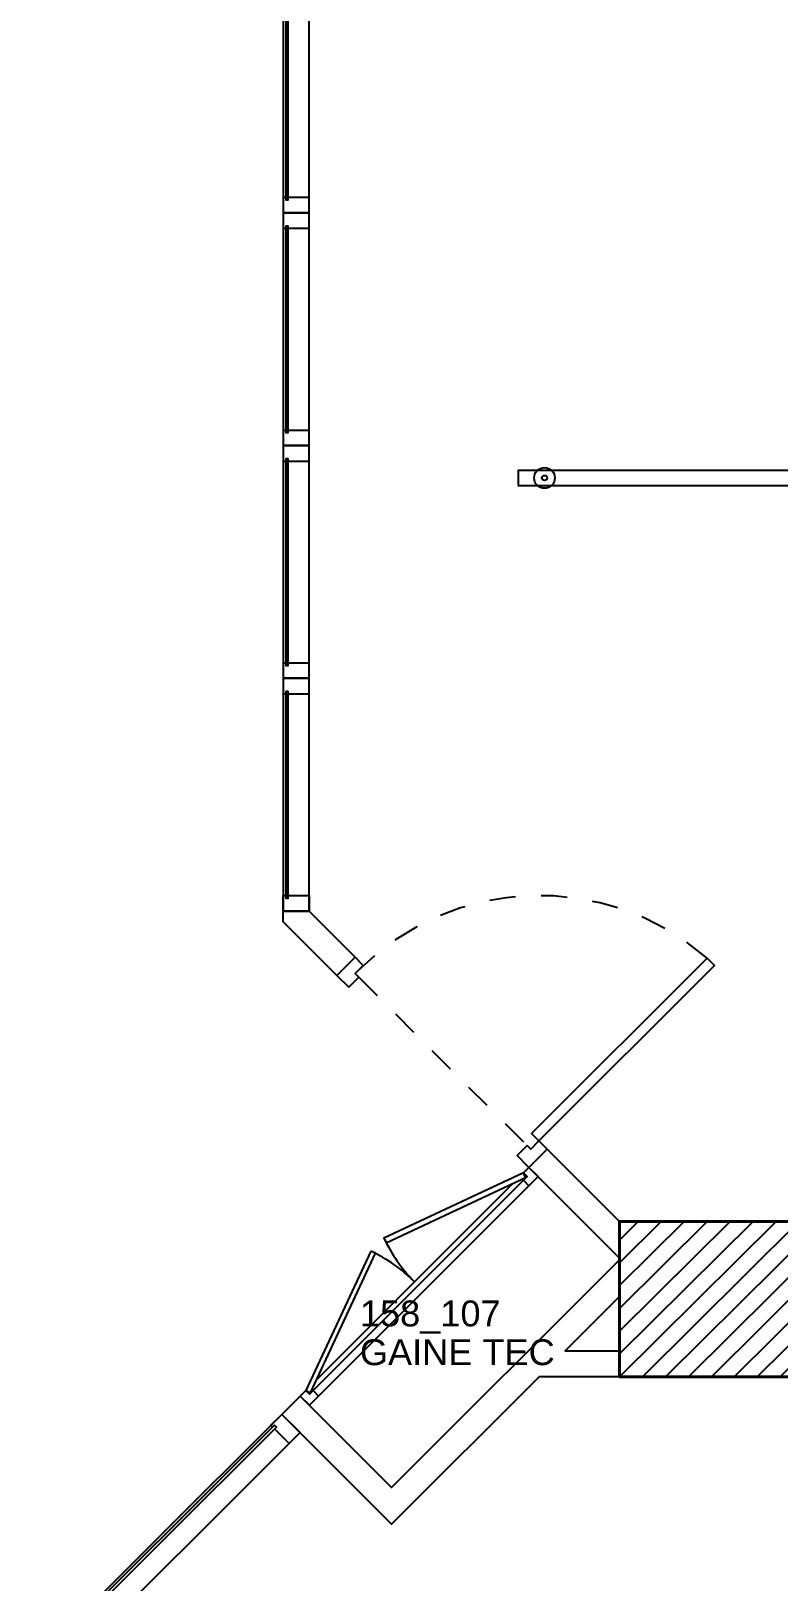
# Model space of a CAD drawing. Header units: metres. Extents: x -8 to 211, y -5 to 120.
# Drawn here: x 156.72 to 159.61, y 106.06 to 112.05 of the extents above; entities that cross this region are included whole.
import ezdxf

# ---------------------------------------------------------------- set-up
doc = ezdxf.new("R2010")
doc.units = ezdxf.units.M
doc.header["$LTSCALE"] = 0.8
doc.header["$MEASUREMENT"] = 0
doc.linetypes.add('CACHÉ', pattern=[0.25, 0.125, -0.125])
doc.layers.get('0').update_dxf_attribs({"linetype": 'CONTINUOUS'})
for name, color, linetype in [('A_AGENC', 204, 'CONTINUOUS'), ('A_EQMP', 142, 'CONTINUOUS'), ('A_Etiqu_Gaine', 7, 'CONTINUOUS'), ('A_Etiqu_Gaine_ancien', 7, 'CONTINUOUS'), ('A_Etiqu_Gaine_code', 7, 'CONTINUOUS'), ('A_HACH_STRUC', 7, 'CONTINUOUS'), ('A_MURS_CLOI', 7, 'CONTINUOUS'), ('A_PORT', 7, 'CONTINUOUS'), ('P-PORTE', 5, 'CONTINUOUS')]:
    doc.layers.add(name, color=color, linetype=linetype)
doc.layers.add('A_MURS_STRU', color=7, linetype='CONTINUOUS', lineweight=40)
doc.styles.add('Attribut', font='arial.ttf')

# ---------------------------------------------------------------- blocks, each defined once
blk = doc.blocks.new('POR-90D')
at = {"color": 0, "linetype": 'ByBlock'}
blk.add_line((-98.5, 5.5), (-6.5, 5.5), dxfattribs=at)
for points in [[(-8.5, 10), (-8.5, 106), (-4.5, 106), (-4.5, 10)], [(-98.5, 0), (-98.5, 5.5), (-100.5, 5.5), (-100.5, 10), (-105, 10), (-105, 0)], [(-6.5, 0), (-6.5, 5.5), (-4.5, 5.5), (-4.5, 10), (0, 10), (0, 0)]]:
    blk.add_lwpolyline(points, close=True)
blk.add_arc((-1.3, 7.06), 99.2, 94.16114, 180.03667, dxfattribs=at)
blk = doc.blocks.new('A_Etiqu_Gaine')
at = {"style": 'Attribut', "flags": 1}
for tag, p in [('CODE_HOPITAL', (-0.4323, 0.8651)), ('CODE_SITE', (-0.4323, 0.7151)), ('CODE_BATIMENT', (-0.4323, 0.5651)), ('CODE_SECTEUR', (-0.4323, 0.4151)), ('CODE_ETAGE', (-0.4323, 0.2651)), ('NOM_NORMALISE', (-0.4323, -0.3349)), ('SECTEUR_ACTIVITE', (-0.4323, -0.4849)), ('SOUS_SECTEUR_ACTIVITE', (-0.4323, -0.6349)), ('SURFACE', (-0.4323, -0.7849)), ('CODE_UG', (-0.4323, -0.9349)), ('CODE_POLE', (-0.4323, -1.0849)), ('AMIANTE', (-0.4323, -1.2349))]:
    blk.add_attdef(tag, p, '', height=0.1, dxfattribs=at)
at = {"layer": 'A_Etiqu_Gaine', "style": 'Attribut'}
blk.add_attdef('NOM_USAGE', (-0.4323, -0.1849), '', height=0.1, dxfattribs=at)
at = {"layer": 'A_Etiqu_Gaine_ancien', "style": 'Attribut'}
blk.add_attdef('CODE_PIECE_ANCIEN', (-0.4323, 0.1151), '', height=0.1, dxfattribs=at)
at = {"layer": 'A_Etiqu_Gaine_code', "style": 'Attribut'}
blk.add_attdef('CODE_PIECE', (-0.4323, -0.0349), '', height=0.1, dxfattribs=at)

msp = doc.modelspace()

# ---------------------------------------------------------------- hatches: boundary and pattern name
at = {"layer": 'A_HACH_STRUC'}
h = msp.add_hatch(dxfattribs=at)
h.set_pattern_fill('ANSI31', color=8, scale=0.5, angle=359.76959, style=0)
h.set_pattern_definition([(44.7696, (158.991216, 106.849466), (-0.044016, 0.0443715), [])])
h.paths.add_polyline_path([(159.7912, 107.4495), (158.9912, 107.4495), (158.9912, 107.3081), (158.9912, 106.8495), (159.7912, 106.8495)])

# ---------------------------------------------------------------- linework, layer by layer
at = {"layer": 'A_AGENC', "color": 8}
msp.add_line((157.8196, 106.837), (158.5784, 107.5957), dxfattribs=at)
for points in [[(158.6197, 107.6371), (158.0805, 107.3856), (158.0889, 107.3675), (158.6282, 107.619)], [(158.6197, 107.6371), (158.6339, 107.623), (158.6197, 107.6088), (158.641, 107.5876), (158.6763, 107.623), (158.641, 107.6583)], [(158.0297, 107.3349), (157.7783, 106.7956), (157.7964, 106.7872), (158.0479, 107.3264)], [(157.7783, 106.7956), (157.7924, 106.7815), (157.8066, 106.7956), (157.8278, 106.7744), (157.7924, 106.7391), (157.7571, 106.7744)]]:
    msp.add_lwpolyline(points, close=True, dxfattribs=at)
for points in [[(158.6197, 107.6088), (157.8066, 106.7956)], [(157.8278, 106.7744), (158.641, 107.5876)]]:
    msp.add_lwpolyline(points, dxfattribs=at)
msp.add_lwpolyline([(158.0805, 107.3856, 0.087489), (158.199, 107.2164, 0.087489), (158.0297, 107.3349)], format="xyb", dxfattribs=at)
at = {"layer": 'A_EQMP', "color": 8, "linetype": 'Continuous'}
msp.add_lwpolyline([(161.1014, 110.3543), (161.1014, 110.2943), (158.6014, 110.2943), (158.6014, 110.3543)], close=True, dxfattribs=at)
for radius in [0.04, 0.01]:
    msp.add_circle((158.7014, 110.3243), radius, dxfattribs=at)
at = {"layer": 'A_MURS_CLOI', "color": 8}
for points in [[(158.9912, 107.3081), (158.641, 107.6583), (158.7117, 107.729), (158.9912, 107.4495)], [(158.6806, 106.8495), (158.1106, 106.2794), (157.6863, 106.7038), (157.7571, 106.7744), (158.1106, 106.4209), (158.9912, 107.3015), (158.9912, 107.16), (158.7806, 106.9495), (158.9912, 106.9495), (158.9912, 106.8495)]]:
    msp.add_lwpolyline(points, close=True, dxfattribs=at)
at = {"layer": 'A_MURS_STRU', "color": 8, "linetype": 'Continuous'}
msp.add_lwpolyline([(159.7912, 106.8495), (158.9912, 106.8495), (158.9912, 107.4495), (159.7912, 107.4495)], close=True, dxfattribs=at)
at = {"layer": 'P-PORTE', "color": 8}
msp.add_line((157.7911, 110.3895), (157.7911, 110.5095), dxfattribs=at)
for points in [[(157.6911, 114.9495), (157.6911, 108.6495), (157.7911, 108.6495), (157.7911, 114.9495)], [(157.7011, 112.1995), (157.7011, 111.3995), (157.7111, 111.3995), (157.7111, 112.1995)], [(157.6911, 111.4095), (157.6911, 111.2895), (157.7011, 111.2895)], [(157.6911, 111.4095), (157.7011, 111.4095)], [(157.7111, 111.4095), (157.7911, 111.4095)], [(157.7911, 111.2895), (157.7911, 111.4095)], [(157.6911, 111.3495), (157.7911, 111.3495)], [(157.7911, 111.3495), (157.6911, 111.3495)], [(157.7011, 111.2995), (157.7011, 110.4995), (157.7111, 110.4995), (157.7111, 111.2995)], [(157.7011, 111.2995), (157.7111, 111.2995)], [(157.7111, 111.2895), (157.7911, 111.2895)], [(157.6911, 110.5095), (157.6911, 110.3895), (157.7011, 110.3895)], [(157.6911, 110.5095), (157.7011, 110.5095)], [(157.7111, 110.5095), (157.7911, 110.5095)], [(157.6911, 110.4495), (157.7911, 110.4495)], [(157.7911, 110.4495), (157.6911, 110.4495)], [(157.7011, 110.3995), (157.7011, 109.5995), (157.7111, 109.5995), (157.7111, 110.3995)], [(157.7011, 110.3995), (157.7111, 110.3995)], [(157.7111, 110.3895), (157.7911, 110.3895)], [(157.6911, 109.6095), (157.6911, 109.4895), (157.7011, 109.4895)], [(157.6911, 109.6095), (157.7011, 109.6095)], [(157.7111, 109.6095), (157.7911, 109.6095)], [(157.7911, 109.4895), (157.7911, 109.6095)], [(157.6911, 109.5495), (157.7911, 109.5495)], [(157.7911, 109.5495), (157.6911, 109.5495)], [(157.7011, 109.4995), (157.7011, 108.6995), (157.7111, 108.6995), (157.7111, 109.4995)], [(157.7011, 109.4995), (157.7111, 109.4995)], [(157.7111, 109.4895), (157.7911, 109.4895)], [(157.7111, 108.7095), (157.7911, 108.7095), (157.7911, 108.6495), (157.6911, 108.6495)], [(157.6911, 108.6495), (157.7911, 108.6495), (157.9692, 108.4715), (157.8985, 108.4008), (157.6911, 108.6081), (157.6911, 108.7095)], [(157.6911, 108.7095), (157.7011, 108.7095)], [(157.658, 106.6472), (157.7145, 106.5906), (157.757, 106.633), (157.6863, 106.7038), (157.6438, 106.6614), (157.6509, 106.6543)]]:
    msp.add_lwpolyline(points, dxfattribs=at)
for points in [[(156.7166, 105.7357), (157.6863, 106.7038), (157.757, 106.633), (156.8166, 105.6942)], [(156.7591, 105.7639), (157.658, 106.6614), (157.6651, 106.6543), (156.7662, 105.7569)]]:
    msp.add_lwpolyline(points, close=True, dxfattribs=at)

# ---------------------------------------------------------------- block references
at = {"layer": 'A_Etiqu_Gaine', "color": 8}
ref = msp.add_blockref('A_Etiqu_Gaine', (158.4203, 107.0788), dxfattribs=at)
ref.add_attrib('CODE_PIECE', '158_107', (157.9879, 107.044), dxfattribs={"layer": 'A_Etiqu_Gaine_code', "height": 0.1, "style": 'Attribut'})
ref.add_attrib('NOM_USAGE', 'GAINE TEC', (157.9879, 106.894), dxfattribs={"color": 7, "height": 0.1, "style": 'Attribut'})
at = {"layer": 'A_PORT', "color": 8, "linetype": 'CACHÉ', "xscale": 0.009999999999998474, "yscale": 0.009999999999998474, "zscale": 0.009999999999998474, "rotation": 315}
msp.add_blockref('POR-90D', (158.641, 107.6583), dxfattribs=at)

doc.saveas('drawing.dxf')
